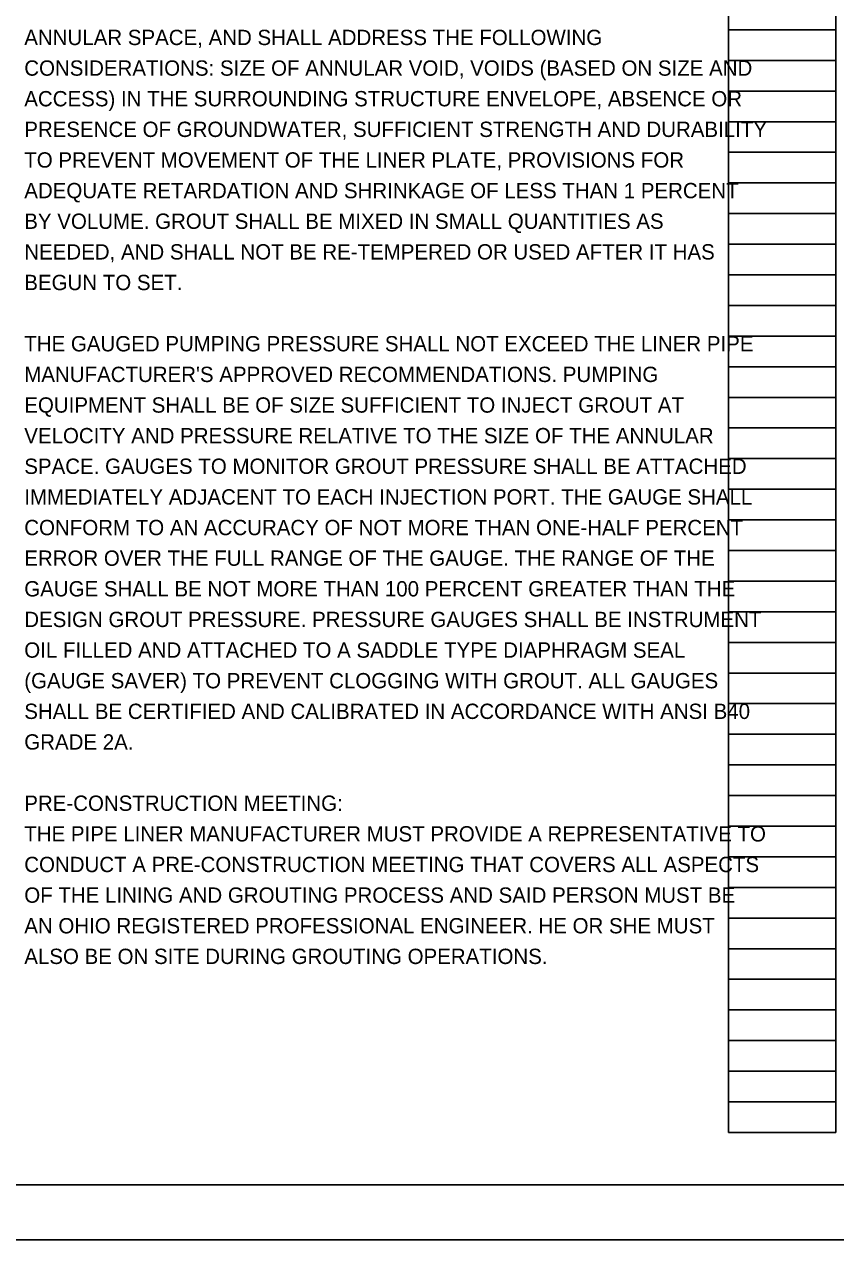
# Model space of a CAD drawing. Extents: x 0 to 34, y 0 to 22.
# Drawn here: x 17.24 to 24.66, y 0 to 11.11 of the extents above; entities that cross this region are included whole.
import ezdxf

# ---------------------------------------------------------------- set-up
doc = ezdxf.new("R2010")
doc.units = 0
for name, color, linetype in [('SH_Border', 7, 'Continuous'), ('SH_Cut_Line', 7, 'Continuous'), ('SH_Data', 7, 'Continuous'), ('SH_Text', 7, 'Continuous')]:
    doc.layers.add(name, color=color, linetype=linetype)

msp = doc.modelspace()

# ---------------------------------------------------------------- linework, layer by layer
at = {"layer": 'SH_Border'}
msp.add_lwpolyline([(1.5, 21.5), (33.5, 21.5), (33.5, 0.5), (1.5, 0.5)], close=True, dxfattribs=at)
at = {"layer": 'SH_Cut_Line'}
msp.add_lwpolyline([(0, 0), (34, 0), (34, 22), (0, 22)], close=True, dxfattribs=at)
at = {"layer": 'SH_Data'}
for p, q in [((23.68, 0.98), (23.68, 21.14)), ((24.66, 0.98), (24.66, 21.14)), ((23.68, 11.06), (24.66, 11.06)), ((23.68, 10.78), (24.66, 10.78)), ((23.68, 10.5), (24.66, 10.5)), ((23.68, 10.22), (24.66, 10.22)), ((23.68, 9.94), (24.66, 9.94)), ((23.68, 9.66), (24.66, 9.66)), ((23.68, 9.38), (24.66, 9.38)), ((23.68, 9.1), (24.66, 9.1)), ((23.68, 8.82), (24.66, 8.82)), ((23.68, 8.54), (24.66, 8.54)), ((23.68, 8.26), (24.66, 8.26)), ((23.68, 7.98), (24.66, 7.98)), ((23.68, 7.7), (24.66, 7.7)), ((23.68, 7.42), (24.66, 7.42)), ((23.68, 7.14), (24.66, 7.14)), ((23.68, 6.86), (24.66, 6.86)), ((23.68, 6.58), (24.66, 6.58)), ((23.68, 6.3), (24.66, 6.3)), ((23.68, 6.02), (24.66, 6.02)), ((23.68, 5.74), (24.66, 5.74)), ((23.68, 5.46), (24.66, 5.46)), ((23.68, 5.18), (24.66, 5.18)), ((23.68, 4.9), (24.66, 4.9)), ((23.68, 4.62), (24.66, 4.62)), ((23.68, 4.34), (24.66, 4.34)), ((23.68, 4.06), (24.66, 4.06)), ((23.68, 3.78), (24.66, 3.78)), ((23.68, 3.5), (24.66, 3.5)), ((23.68, 3.22), (24.66, 3.22)), ((23.68, 2.94), (24.66, 2.94)), ((23.68, 2.66), (24.66, 2.66)), ((23.68, 2.38), (24.66, 2.38)), ((23.68, 2.1), (24.66, 2.1)), ((23.68, 1.82), (24.66, 1.82)), ((23.68, 1.54), (24.66, 1.54)), ((23.68, 1.26), (24.66, 1.26)), ((23.68, 0.98), (24.66, 0.98))]:
    msp.add_line(p, q, dxfattribs=at)

# ---------------------------------------------------------------- texts
at = {"layer": 'SH_Text'}
for s, p in [('ANNULAR SPACE, AND SHALL ADDRESS THE FOLLOWING ', (17.24, 10.92)), ('CONSIDERATIONS: SIZE OF ANNULAR VOID, VOIDS (BASED ON SIZE AND ', (17.24, 10.64)), ('ACCESS) IN THE SURROUNDING STRUCTURE ENVELOPE, ABSENCE OR ', (17.24, 10.36)), ('PRESENCE OF GROUNDWATER, SUFFICIENT STRENGTH AND DURABILITY ', (17.24, 10.08)), ('TO PREVENT MOVEMENT OF THE LINER PLATE, PROVISIONS FOR ', (17.24, 9.8)), ('ADEQUATE RETARDATION AND SHRINKAGE OF LESS THAN 1 PERCENT ', (17.24, 9.52)), ('BY VOLUME. GROUT SHALL BE MIXED IN SMALL QUANTITIES AS ', (17.24, 9.24)), ('NEEDED, AND SHALL NOT BE RE-TEMPERED OR USED AFTER IT HAS ', (17.24, 8.96)), ('BEGUN TO SET.', (17.24, 8.68)), ('THE GAUGED PUMPING PRESSURE SHALL NOT EXCEED THE LINER PIPE ', (17.24, 8.12)), ("MANUFACTURER'S APPROVED RECOMMENDATIONS. PUMPING ", (17.24, 7.84)), ('EQUIPMENT SHALL BE OF SIZE SUFFICIENT TO INJECT GROUT AT ', (17.24, 7.56)), ('VELOCITY AND PRESSURE RELATIVE TO THE SIZE OF THE ANNULAR ', (17.24, 7.28)), ('SPACE. GAUGES TO MONITOR GROUT PRESSURE SHALL BE ATTACHED ', (17.24, 7)), ('IMMEDIATELY ADJACENT TO EACH INJECTION PORT. THE GAUGE SHALL ', (17.24, 6.72)), ('CONFORM TO AN ACCURACY OF NOT MORE THAN ONE-HALF PERCENT ', (17.24, 6.44)), ('ERROR OVER THE FULL RANGE OF THE GAUGE. THE RANGE OF THE ', (17.24, 6.16)), ('GAUGE SHALL BE NOT MORE THAN 100 PERCENT GREATER THAN THE ', (17.24, 5.88)), ('DESIGN GROUT PRESSURE. PRESSURE GAUGES SHALL BE INSTRUMENT ', (17.24, 5.6)), ('OIL FILLED AND ATTACHED TO A SADDLE TYPE DIAPHRAGM SEAL ', (17.24, 5.32)), ('(GAUGE SAVER) TO PREVENT CLOGGING WITH GROUT. ALL GAUGES ', (17.24, 5.04)), ('SHALL BE CERTIFIED AND CALIBRATED IN ACCORDANCE WITH ANSI B40 ', (17.24, 4.76)), ('GRADE 2A.', (17.24, 4.48)), ('PRE-CONSTRUCTION MEETING:', (17.24, 3.92)), ('THE PIPE LINER MANUFACTURER MUST PROVIDE A REPRESENTATIVE TO ', (17.24, 3.64)), ('CONDUCT A PRE-CONSTRUCTION MEETING THAT COVERS ALL ASPECTS ', (17.24, 3.36)), ('OF THE LINING AND GROUTING PROCESS AND SAID PERSON MUST BE ', (17.24, 3.08)), ('AN OHIO REGISTERED PROFESSIONAL ENGINEER. HE OR SHE MUST ', (17.24, 2.8)), ('ALSO BE ON SITE DURING GROUTING OPERATIONS.', (17.24, 2.52))]:
    msp.add_text(s, height=0.14, dxfattribs=at).set_placement(p)

doc.saveas('drawing.dxf')
